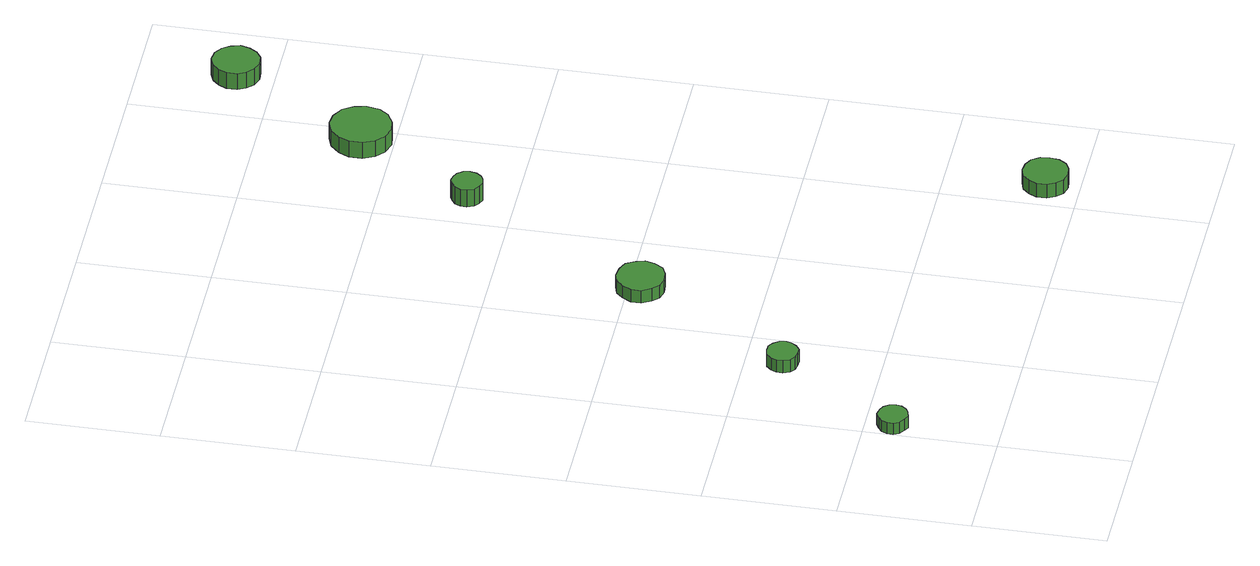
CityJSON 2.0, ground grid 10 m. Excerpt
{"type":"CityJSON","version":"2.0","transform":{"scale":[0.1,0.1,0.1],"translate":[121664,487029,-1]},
"CityObjects":{
"tree1":{"type":"SolitaryVegetationObject","attributes":{"function":"something"},"geometry":[{"type":"MultiSurface","lod":"1","boundaries":[[[0,1,2,3,4,5,6,7,8,9,10,11,12,13,14]],[[15,16,17,18,19,20,21,22,23,24,25,26,27,28,29]],[[0,29,28,1]],[[1,28,27,2]],[[2,27,26,3]],[[3,26,25,4]],[[4,25,24,5]],[[5,24,23,6]],[[6,23,22,7]],[[7,22,21,8]],[[8,21,20,9]],[[9,20,19,10]],[[10,19,18,11]],[[11,18,17,12]],[[12,17,16,13]],[[13,16,15,14]],[[14,15,29,0]]]}]},
"tree2":{"type":"SolitaryVegetationObject","attributes":{"function":"something"},"geometry":[{"type":"MultiSurface","lod":"1","boundaries":[[[30,31,32,33,34,35,36,37,38,39,40,41,42,43,44]],[[45,46,47,48,49,50,51,52,53,54,55,56,57,58,59]],[[30,59,58,31]],[[31,58,57,32]],[[32,57,56,33]],[[33,56,55,34]],[[34,55,54,35]],[[35,54,53,36]],[[36,53,52,37]],[[37,52,51,38]],[[38,51,50,39]],[[39,50,49,40]],[[40,49,48,41]],[[41,48,47,42]],[[42,47,46,43]],[[43,46,45,44]],[[44,45,59,30]]]}]},
"tree3":{"type":"SolitaryVegetationObject","attributes":{"function":"something"},"geometry":[{"type":"MultiSurface","lod":"1","boundaries":[[[60,61,62,63,64,65,66,67,68,69,70,71,72,73,74]],[[75,76,77,78,79,80,81,82,83,84,85,86,87,88,89]],[[60,89,88,61]],[[61,88,87,62]],[[62,87,86,63]],[[63,86,85,64]],[[64,85,84,65]],[[65,84,83,66]],[[66,83,82,67]],[[67,82,81,68]],[[68,81,80,69]],[[69,80,79,70]],[[70,79,78,71]],[[71,78,77,72]],[[72,77,76,73]],[[73,76,75,74]],[[74,75,89,60]]]}]},
"tree4":{"type":"SolitaryVegetationObject","attributes":{"function":"something"},"geometry":[{"type":"MultiSurface","lod":"1","boundaries":[[[90,91,92,93,94,95,96,97,98,99,100,101,102,103,104]],[[105,106,107,108,109,110,111,112,113,114,115,116,117,118,119]],[[90,119,118,91]],[[91,118,117,92]],[[92,117,116,93]],[[93,116,115,94]],[[94,115,114,95]],[[95,114,113,96]],[[96,113,112,97]],[[97,112,111,98]],[[98,111,110,99]],[[99,110,109,100]],[[100,109,108,101]],[[101,108,107,102]],[[102,107,106,103]],[[103,106,105,104]],[[104,105,119,90]]]}]},
"tree5":{"type":"SolitaryVegetationObject","attributes":{"function":"something"},"geometry":[{"type":"MultiSurface","lod":"1","boundaries":[[[120,121,122,123,124,125,126,127,128,129,130,131,132,133,134]],[[135,136,137,138,139,140,141,142,143,144,145,146,147,148,149]],[[120,149,148,121]],[[121,148,147,122]],[[122,147,146,123]],[[123,146,145,124]],[[124,145,144,125]],[[125,144,143,126]],[[126,143,142,127]],[[127,142,141,128]],[[128,141,140,129]],[[129,140,139,130]],[[130,139,138,131]],[[131,138,137,132]],[[132,137,136,133]],[[133,136,135,134]],[[134,135,149,120]]]}]},
"tree6":{"type":"SolitaryVegetationObject","attributes":{"function":"something"},"geometry":[{"type":"MultiSurface","lod":"1","boundaries":[[[150,151,152,153,154,155,156,157,158,159,160,161,162,163,164]],[[165,166,167,168,169,170,171,172,173,174,175,176,177,178,179]],[[150,179,178,151]],[[151,178,177,152]],[[152,177,176,153]],[[153,176,175,154]],[[154,175,174,155]],[[155,174,173,156]],[[156,173,172,157]],[[157,172,171,158]],[[158,171,170,159]],[[159,170,169,160]],[[160,169,168,161]],[[161,168,167,162]],[[162,167,166,163]],[[163,166,165,164]],[[164,165,179,150]]]}]},
"tree7":{"type":"SolitaryVegetationObject","attributes":{"function":"something"}},
"tree8":{"type":"SolitaryVegetationObject","attributes":{"function":"something"},"geometry":[{"type":"MultiSurface","lod":"1","boundaries":[[[180,181,182,183,184,185,186,187,188,189,190,191,192,193,194]],[[195,196,197,198,199,200,201,202,203,204,205,206,207,208,209]],[[180,209,208,181]],[[181,208,207,182]],[[182,207,206,183]],[[183,206,205,184]],[[184,205,204,185]],[[185,204,203,186]],[[186,203,202,187]],[[187,202,201,188]],[[188,201,200,189]],[[189,200,199,190]],[[190,199,198,191]],[[191,198,197,192]],[[192,197,196,193]],[[193,196,195,194]],[[194,195,209,180]]]}]}
},
"vertices":[
[23,79,16],[22,84,16],[19,88,16],[15,90,16],[10,91,16],[6,89,16],[2,86,16],[0,82,16],[0,77,16],[2,73,16],[6,70,16],[10,68,16],[15,69,16],[19,71,16],[22,75,16],[22,75,6],[19,71,6],[15,69,6],[10,68,6],[6,70,6],[2,73,6],[0,77,6],[0,82,6],[2,86,6],[6,89,6],[10,91,6],[15,90,6],[19,88,6],[22,84,6],[23,79,6],
[84,172,17],[83,177,17],[80,181,17],[76,184,17],[71,184,17],[66,183,17],[62,179,17],[60,175,17],[60,170,17],[62,165,17],[66,162,17],[71,161,17],[76,161,17],[80,164,17],[83,168,17],[83,168,6],[80,164,6],[76,161,6],[71,161,6],[66,162,6],[62,165,6],[60,170,6],[60,175,6],[62,179,6],[66,183,6],[71,184,6],[76,184,6],[80,181,6],[83,177,6],[84,172,6],
[163,291,17],[161,298,17],[157,305,17],[150,308,17],[142,309,17],[135,307,17],[130,302,17],[126,295,17],[126,287,17],[130,280,17],[135,275,17],[142,273,17],[150,274,17],[157,277,17],[161,284,17],[161,284,6],[157,277,6],[150,274,6],[142,273,6],[135,275,6],[130,280,6],[126,287,6],[126,295,6],[130,302,6],[135,307,6],[142,309,6],[150,308,6],[157,305,6],[161,298,6],[163,291,6],
[343,26,17],[342,33,17],[338,39,17],[332,42,17],[325,43,17],[318,41,17],[313,36,17],[310,30,17],[310,22,17],[313,16,17],[318,11,17],[325,9,17],[332,10,17],[338,13,17],[342,19,17],[342,19,5],[338,13,5],[332,10,5],[325,9,5],[318,11,5],[313,16,5],[310,22,5],[310,30,5],[313,36,5],[318,41,5],[325,43,5],[332,42,5],[338,39,5],[342,33,5],[343,26,5],
[244,436,20],[243,441,20],[240,445,20],[236,447,20],[231,448,20],[227,446,20],[223,443,20],[221,439,20],[221,434,20],[223,429,20],[227,426,20],[231,424,20],[236,425,20],[240,427,20],[243,431,20],[243,431,5],[240,427,5],[236,425,5],[231,424,5],[227,426,5],[223,429,5],[221,434,5],[221,439,5],[223,443,5],[227,446,5],[231,448,5],[236,447,5],[240,445,5],[243,441,5],[244,436,5],
[311,525,19],[309,534,19],[304,542,19],[295,547,19],[286,548,19],[277,545,19],[270,538,19],[266,530,19],[266,520,19],[270,511,19],[277,505,19],[286,502,19],[295,503,19],[304,508,19],[309,515,19],[309,515,5],[304,508,5],[295,503,5],[286,502,5],[277,505,5],[270,511,5],[266,520,5],[266,530,5],[270,538,5],[277,545,5],[286,548,5],[295,547,5],[304,542,5],[309,534,5],[311,525,5],
[368,629,19],[366,636,19],[362,642,19],[356,646,19],[348,647,19],[341,644,19],[336,639,19],[333,633,19],[333,625,19],[336,619,19],[341,614,19],[348,611,19],[356,612,19],[362,616,19],[366,622,19],[366,622,5],[362,616,5],[356,612,5],[348,611,5],[341,614,5],[336,619,5],[333,625,5],[333,633,5],[336,639,5],[341,644,5],[348,647,5],[356,646,5],[362,642,5],[366,636,5],[368,629,5]
]}
